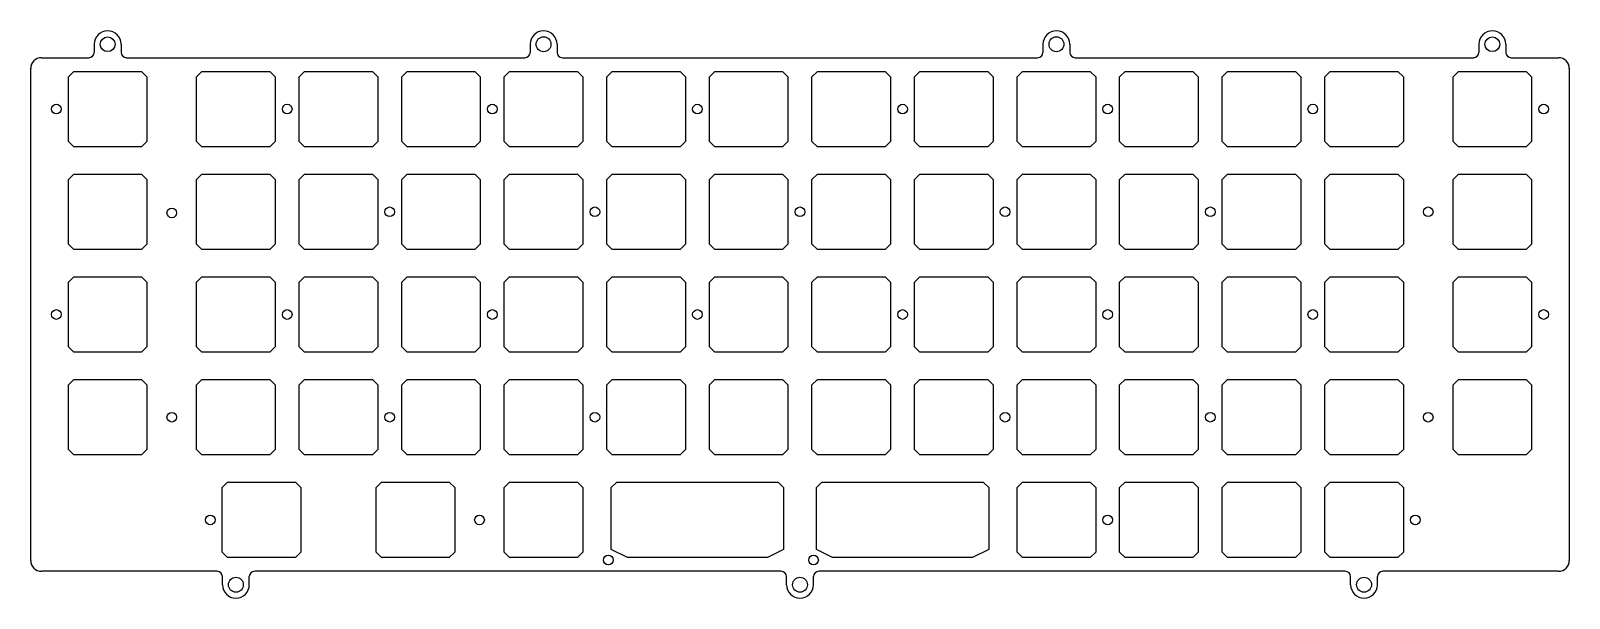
# Model space of a CAD drawing. Header units: millimetres. Extents: x -143 to 143, y -53 to 53.
import ezdxf

# ---------------------------------------------------------------- set-up
doc = ezdxf.new("R2010")
doc.units = ezdxf.units.MM
doc.layers.get('0').update_dxf_attribs({"linetype": 'CONTINUOUS'})

msp = doc.modelspace()

# ---------------------------------------------------------------- linework, layer by layer
for p, q in [((-131.09, 50.13), (-131.09, 48.63)), ((-126.09, 50.13), (-126.09, 48.63)), ((-50.13, 50.13), (-50.13, 48.63)), ((-45.13, 50.13), (-45.13, 48.63)), ((45.13, 50.13), (45.13, 48.63)), ((50.13, 50.13), (50.13, 48.63)), ((126.09, 50.13), (126.09, 48.63)), ((131.09, 50.13), (131.09, 48.63)), ((-140.88, 47.63), (-132.09, 47.63)), ((-125.09, 47.63), (-51.13, 47.63)), ((-44.13, 47.63), (44.13, 47.63)), ((51.13, 47.63), (125.09, 47.63)), ((132.09, 47.63), (140.88, 47.63)), ((-142.88, -45.63), (-142.88, 45.63)), ((142.88, 45.63), (142.88, -45.63)), ((-108.28, -47.63), (-140.88, -47.63)), ((-3.5, -47.63), (-101.28, -47.63)), ((101.27, -47.63), (3.5, -47.63)), ((140.88, -47.63), (108.27, -47.63)), ((-107.28, -50.13), (-107.28, -48.63)), ((-102.28, -50.13), (-102.28, -48.63)), ((-2.5, -50.13), (-2.5, -48.63)), ((2.5, -50.13), (2.5, -48.63)), ((102.27, -50.13), (102.27, -48.63)), ((107.27, -50.13), (107.27, -48.63))]:
    msp.add_line(p, q)
for points in [[(-122.29, 31.1), (-134.89, 31.1), (-135.89, 32.1), (-135.89, 44.1), (-134.89, 45.1), (-122.29, 45.1), (-121.29, 44.1), (-121.29, 32.1)], [(-98.48, 31.1), (-111.08, 31.1), (-112.08, 32.1), (-112.08, 44.1), (-111.08, 45.1), (-98.48, 45.1), (-97.48, 44.1), (-97.48, 32.1)], [(-79.43, 31.1), (-92.03, 31.1), (-93.03, 32.1), (-93.03, 44.1), (-92.03, 45.1), (-79.43, 45.1), (-78.43, 44.1), (-78.43, 32.1)], [(-60.38, 31.1), (-72.98, 31.1), (-73.98, 32.1), (-73.98, 44.1), (-72.98, 45.1), (-60.38, 45.1), (-59.38, 44.1), (-59.38, 32.1)], [(-53.93, 45.1), (-41.33, 45.1), (-40.33, 44.1), (-40.33, 32.1), (-41.33, 31.1), (-53.93, 31.1), (-54.93, 32.1), (-54.93, 44.1)], [(-22.28, 31.1), (-34.88, 31.1), (-35.88, 32.1), (-35.88, 44.1), (-34.88, 45.1), (-22.28, 45.1), (-21.28, 44.1), (-21.28, 32.1)], [(-3.23, 31.1), (-15.83, 31.1), (-16.83, 32.1), (-16.83, 44.1), (-15.83, 45.1), (-3.23, 45.1), (-2.23, 44.1), (-2.23, 32.1)], [(15.82, 31.1), (3.22, 31.1), (2.22, 32.1), (2.22, 44.1), (3.22, 45.1), (15.82, 45.1), (16.82, 44.1), (16.82, 32.1)], [(22.27, 45.1), (34.87, 45.1), (35.87, 44.1), (35.87, 32.1), (34.87, 31.1), (22.27, 31.1), (21.27, 32.1), (21.27, 44.1)], [(53.92, 31.1), (41.32, 31.1), (40.32, 32.1), (40.32, 44.1), (41.32, 45.1), (53.92, 45.1), (54.92, 44.1), (54.92, 32.1)], [(72.97, 31.1), (60.37, 31.1), (59.37, 32.1), (59.37, 44.1), (60.37, 45.1), (72.97, 45.1), (73.97, 44.1), (73.97, 32.1)], [(92.02, 31.1), (79.42, 31.1), (78.42, 32.1), (78.42, 44.1), (79.42, 45.1), (92.02, 45.1), (93.02, 44.1), (93.02, 32.1)], [(98.47, 45.1), (111.07, 45.1), (112.07, 44.1), (112.07, 32.1), (111.07, 31.1), (98.47, 31.1), (97.47, 32.1), (97.47, 44.1)], [(134.89, 31.1), (122.29, 31.1), (121.29, 32.1), (121.29, 44.1), (122.29, 45.1), (134.89, 45.1), (135.89, 44.1), (135.89, 32.1)], [(-134.89, 12.05), (-135.89, 13.05), (-135.89, 25.05), (-134.89, 26.05), (-122.29, 26.05), (-121.29, 25.05), (-121.29, 13.05), (-122.29, 12.05)], [(-98.48, 12.05), (-111.08, 12.05), (-112.08, 13.05), (-112.08, 25.05), (-111.08, 26.05), (-98.48, 26.05), (-97.48, 25.05), (-97.48, 13.05)], [(-93.03, 13.05), (-93.03, 25.05), (-92.03, 26.05), (-79.43, 26.05), (-78.43, 25.05), (-78.43, 13.05), (-79.43, 12.05), (-92.03, 12.05)], [(-72.98, 26.05), (-60.38, 26.05), (-59.38, 25.05), (-59.38, 13.05), (-60.38, 12.05), (-72.98, 12.05), (-73.98, 13.05), (-73.98, 25.05)], [(-54.93, 25.05), (-53.93, 26.05), (-41.33, 26.05), (-40.33, 25.05), (-40.33, 13.05), (-41.33, 12.05), (-53.93, 12.05), (-54.93, 13.05)], [(-21.28, 13.05), (-22.28, 12.05), (-34.88, 12.05), (-35.88, 13.05), (-35.88, 25.05), (-34.88, 26.05), (-22.28, 26.05), (-21.28, 25.05)], [(-3.23, 12.05), (-15.83, 12.05), (-16.83, 13.05), (-16.83, 25.05), (-15.83, 26.05), (-3.23, 26.05), (-2.23, 25.05), (-2.23, 13.05)], [(15.82, 12.05), (3.22, 12.05), (2.22, 13.05), (2.22, 25.05), (3.22, 26.05), (15.82, 26.05), (16.82, 25.05), (16.82, 13.05)], [(35.87, 25.05), (35.87, 13.05), (34.87, 12.05), (22.27, 12.05), (21.27, 13.05), (21.27, 25.05), (22.27, 26.05), (34.87, 26.05)], [(40.32, 13.05), (40.32, 25.05), (41.32, 26.05), (53.92, 26.05), (54.92, 25.05), (54.92, 13.05), (53.92, 12.05), (41.32, 12.05)], [(73.97, 13.05), (72.97, 12.05), (60.37, 12.05), (59.37, 13.05), (59.37, 25.05), (60.37, 26.05), (72.97, 26.05), (73.97, 25.05)], [(92.02, 26.05), (93.02, 25.05), (93.02, 13.05), (92.02, 12.05), (79.42, 12.05), (78.42, 13.05), (78.42, 25.05), (79.42, 26.05)], [(112.07, 25.05), (112.07, 13.05), (111.07, 12.05), (98.47, 12.05), (97.47, 13.05), (97.47, 25.05), (98.47, 26.05), (111.07, 26.05)], [(122.29, 26.05), (134.89, 26.05), (135.89, 25.05), (135.89, 13.05), (134.89, 12.05), (122.29, 12.05), (121.29, 13.05), (121.29, 25.05)], [(-134.89, -7), (-135.89, -6), (-135.89, 6), (-134.89, 7), (-122.29, 7), (-121.29, 6), (-121.29, -6), (-122.29, -7)], [(-98.48, -7), (-111.08, -7), (-112.08, -6), (-112.08, 6), (-111.08, 7), (-98.48, 7), (-97.48, 6), (-97.48, -6)], [(-93.03, -6), (-93.03, 6), (-92.03, 7), (-79.43, 7), (-78.43, 6), (-78.43, -6), (-79.43, -7), (-92.03, -7)], [(-72.98, 7), (-60.38, 7), (-59.38, 6), (-59.38, -6), (-60.38, -7), (-72.98, -7), (-73.98, -6), (-73.98, 6)], [(-54.93, 6), (-53.93, 7), (-41.33, 7), (-40.33, 6), (-40.33, -6), (-41.33, -7), (-53.93, -7), (-54.93, -6)], [(-21.28, -6), (-22.28, -7), (-34.88, -7), (-35.88, -6), (-35.88, 6), (-34.88, 7), (-22.28, 7), (-21.28, 6)], [(-3.23, -7), (-15.83, -7), (-16.83, -6), (-16.83, 6), (-15.83, 7), (-3.23, 7), (-2.23, 6), (-2.23, -6)], [(15.82, -7), (3.22, -7), (2.22, -6), (2.22, 6), (3.22, 7), (15.82, 7), (16.82, 6), (16.82, -6)], [(35.87, 6), (35.87, -6), (34.87, -7), (22.27, -7), (21.27, -6), (21.27, 6), (22.27, 7), (34.87, 7)], [(40.32, -6), (40.32, 6), (41.32, 7), (53.92, 7), (54.92, 6), (54.92, -6), (53.92, -7), (41.32, -7)], [(73.97, -6), (72.97, -7), (60.37, -7), (59.37, -6), (59.37, 6), (60.37, 7), (72.97, 7), (73.97, 6)], [(92.02, 7), (93.02, 6), (93.02, -6), (92.02, -7), (79.42, -7), (78.42, -6), (78.42, 6), (79.42, 7)], [(112.07, 6), (112.07, -6), (111.07, -7), (98.47, -7), (97.47, -6), (97.47, 6), (98.47, 7), (111.07, 7)], [(122.29, 7), (134.89, 7), (135.89, 6), (135.89, -6), (134.89, -7), (122.29, -7), (121.29, -6), (121.29, 6)], [(-134.89, -26.05), (-135.89, -25.05), (-135.89, -13.05), (-134.89, -12.05), (-122.29, -12.05), (-121.29, -13.05), (-121.29, -25.05), (-122.29, -26.05)], [(-98.48, -26.05), (-111.08, -26.05), (-112.08, -25.05), (-112.08, -13.05), (-111.08, -12.05), (-98.48, -12.05), (-97.48, -13.05), (-97.48, -25.05)], [(-93.03, -25.05), (-93.03, -13.05), (-92.03, -12.05), (-79.43, -12.05), (-78.43, -13.05), (-78.43, -25.05), (-79.43, -26.05), (-92.03, -26.05)], [(-72.98, -12.05), (-60.38, -12.05), (-59.38, -13.05), (-59.38, -25.05), (-60.38, -26.05), (-72.98, -26.05), (-73.98, -25.05), (-73.98, -13.05)], [(-54.93, -13.05), (-53.93, -12.05), (-41.33, -12.05), (-40.33, -13.05), (-40.33, -25.05), (-41.33, -26.05), (-53.93, -26.05), (-54.93, -25.05)], [(-21.28, -25.05), (-22.28, -26.05), (-34.88, -26.05), (-35.88, -25.05), (-35.88, -13.05), (-34.88, -12.05), (-22.28, -12.05), (-21.28, -13.05)], [(-3.23, -26.05), (-15.83, -26.05), (-16.83, -25.05), (-16.83, -13.05), (-15.83, -12.05), (-3.23, -12.05), (-2.23, -13.05), (-2.23, -25.05)], [(15.82, -26.05), (3.22, -26.05), (2.22, -25.05), (2.22, -13.05), (3.22, -12.05), (15.82, -12.05), (16.82, -13.05), (16.82, -25.05)], [(35.87, -13.05), (35.87, -25.05), (34.87, -26.05), (22.27, -26.05), (21.27, -25.05), (21.27, -13.05), (22.27, -12.05), (34.87, -12.05)], [(40.32, -25.05), (40.32, -13.05), (41.32, -12.05), (53.92, -12.05), (54.92, -13.05), (54.92, -25.05), (53.92, -26.05), (41.32, -26.05)], [(73.97, -25.05), (72.97, -26.05), (60.37, -26.05), (59.37, -25.05), (59.37, -13.05), (60.37, -12.05), (72.97, -12.05), (73.97, -13.05)], [(92.02, -12.05), (93.02, -13.05), (93.02, -25.05), (92.02, -26.05), (79.42, -26.05), (78.42, -25.05), (78.42, -13.05), (79.42, -12.05)], [(112.07, -13.05), (112.07, -25.05), (111.07, -26.05), (98.47, -26.05), (97.47, -25.05), (97.47, -13.05), (98.47, -12.05), (111.07, -12.05)], [(122.29, -12.05), (134.89, -12.05), (135.89, -13.05), (135.89, -25.05), (134.89, -26.05), (122.29, -26.05), (121.29, -25.05), (121.29, -13.05)], [(-93.71, -45.1), (-106.31, -45.1), (-107.31, -44.1), (-107.31, -32.1), (-106.31, -31.1), (-93.71, -31.1), (-92.71, -32.1), (-92.71, -44.1)], [(-65.14, -45.1), (-77.74, -45.1), (-78.74, -44.1), (-78.74, -32.1), (-77.74, -31.1), (-65.14, -31.1), (-64.14, -32.1), (-64.14, -44.1)], [(-54.93, -32.1), (-53.93, -31.1), (-41.33, -31.1), (-40.33, -32.1), (-40.33, -44.1), (-41.33, -45.1), (-53.93, -45.1), (-54.93, -44.1)], [(-34.05, -31.1), (-4.05, -31.1), (-3.05, -32.1), (-3.05, -43.6), (-6.05, -45.1), (-32.05, -45.1), (-35.05, -43.6), (-35.05, -32.1)], [(4.05, -31.1), (34.05, -31.1), (35.05, -32.1), (35.05, -43.6), (32.05, -45.1), (6.05, -45.1), (3.05, -43.6), (3.05, -32.1)], [(40.32, -44.1), (40.32, -32.1), (41.32, -31.1), (53.92, -31.1), (54.92, -32.1), (54.92, -44.1), (53.92, -45.1), (41.32, -45.1)], [(73.97, -44.1), (72.97, -45.1), (60.37, -45.1), (59.37, -44.1), (59.37, -32.1), (60.37, -31.1), (72.97, -31.1), (73.97, -32.1)], [(92.02, -31.1), (93.02, -32.1), (93.02, -44.1), (92.02, -45.1), (79.42, -45.1), (78.42, -44.1), (78.42, -32.1), (79.42, -31.1)], [(112.07, -32.1), (112.07, -44.1), (111.07, -45.1), (98.47, -45.1), (97.47, -44.1), (97.47, -32.1), (98.47, -31.1), (111.07, -31.1)]]:
    msp.add_lwpolyline(points, close=True)
for centre, radius in [((-128.59, 50.13), 1.37), ((-47.63, 50.13), 1.38), ((47.63, 50.13), 1.38), ((128.59, 50.13), 1.37), ((-138.11, 38.1), 0.9), ((-95.25, 38.1), 0.9), ((-57.15, 38.1), 0.9), ((-19.05, 38.1), 0.9), ((19.05, 38.1), 0.9), ((57.15, 38.1), 0.9), ((95.25, 38.1), 0.9), ((138.11, 38.1), 0.9), ((-116.68, 18.85), 0.9), ((-76.2, 19.05), 0.9), ((-38.1, 19.05), 0.9), ((0, 19.05), 0.9), ((38.1, 19.05), 0.9), ((76.2, 19.05), 0.9), ((116.68, 19.05), 0.9), ((-138.11, 0), 0.9), ((-95.25, 0), 0.9), ((-57.15, 0), 0.9), ((-19.05, 0), 0.9), ((19.05, 0), 0.9), ((57.15, 0), 0.9), ((95.25, 0), 0.9), ((138.11, 0), 0.9), ((-116.68, -19.05), 0.9), ((-76.2, -19.05), 0.9), ((-38.1, -19.05), 0.9), ((38.1, -19.05), 0.9), ((76.2, -19.05), 0.9), ((116.68, -19.05), 0.9), ((-109.54, -38.1), 0.9), ((-59.53, -38.1), 0.9), ((57.15, -38.1), 0.9), ((114.3, -38.1), 0.9), ((-35.59, -45.55), 0.9), ((2.51, -45.55), 0.9), ((-104.78, -50.13), 1.38), ((0, -50.13), 1.38), ((104.77, -50.13), 1.38)]:
    msp.add_circle(centre, radius)
for centre, radius, start, end in [((-128.59, 50.13), 2.5, 0, 180), ((-47.63, 50.13), 2.5, 0, 180), ((47.63, 50.13), 2.5, 0, 180), ((128.59, 50.13), 2.5, 0, 180), ((-132.09, 48.63), 1, -90, 0), ((-125.09, 48.63), 1, 180, 270), ((-51.13, 48.63), 1, -90, 0), ((-44.13, 48.63), 1, 180, 270), ((44.13, 48.63), 1, -90, 0), ((51.13, 48.63), 1, 180, 270), ((125.09, 48.63), 1, -90, 0), ((132.09, 48.63), 1, 180, 270), ((-140.88, 45.63), 2, 90, 180), ((140.88, 45.63), 2, 0, 90), ((-140.88, -45.63), 2, 180, 270), ((140.88, -45.63), 2, -90, 0), ((-108.28, -48.63), 1, 0, 90), ((-101.28, -48.63), 1, 90, 180), ((-3.5, -48.63), 1, 0, 90), ((3.5, -48.63), 1, 90, 180), ((101.27, -48.63), 1, 0, 90), ((108.27, -48.63), 1, 90, 180), ((-104.78, -50.13), 2.5, -180, 0), ((0, -50.13), 2.5, -180, 0), ((104.77, -50.13), 2.5, -180, 0)]:
    msp.add_arc(centre, radius, start, end)

doc.saveas('drawing.dxf')
